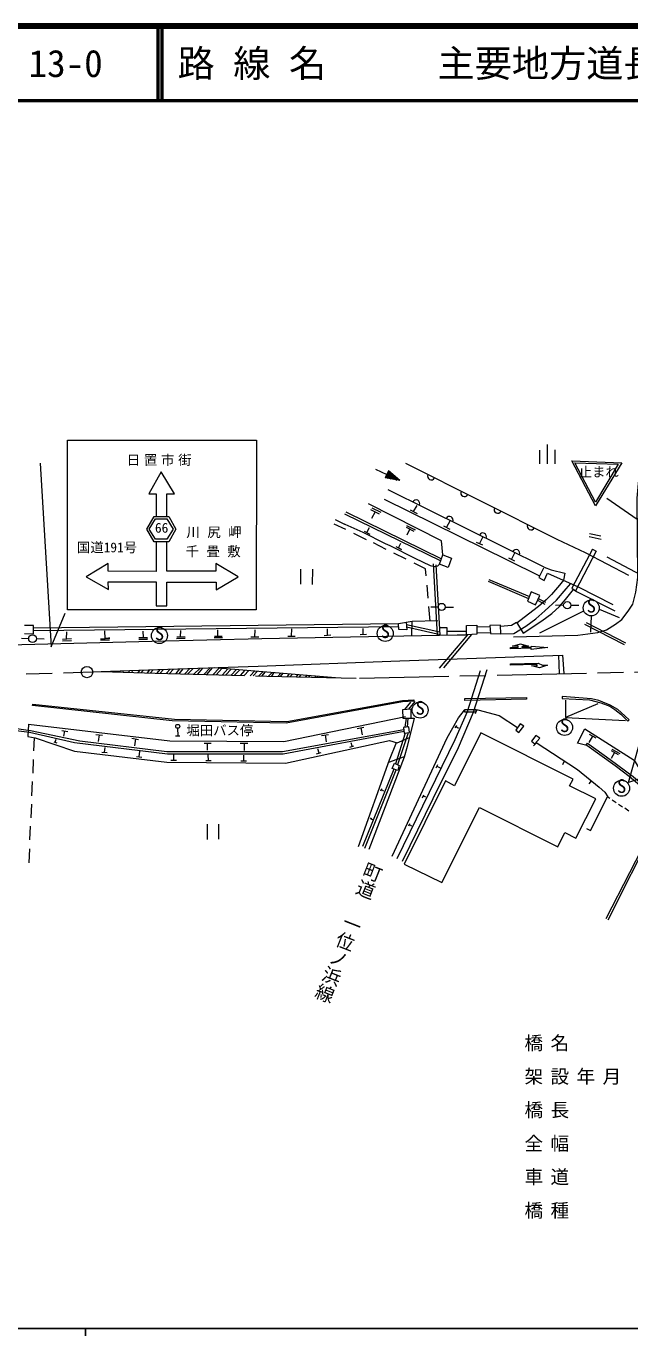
# Model space of a CAD drawing. Units: millimetres, scale not verified. Extents: x 40000 to 680000, y 20000 to 380000.
# Drawn here: x 160026 to 241196, y 204000 to 380000 of the extents above; entities that cross this region are included whole.
import ezdxf
from ezdxf.enums import TextEntityAlignment as Align

# ---------------------------------------------------------------- set-up
doc = ezdxf.new("R2010")
doc.units = ezdxf.units.MM
doc.header["$LTSCALE"] = 1000
doc.linetypes.add('CHAIN', pattern=[18.5, 12, -1.5, 3.5, -1.5])
for name, color, linetype, lineweight in [('M-BGD', 7, 'Continuous', 13), ('M-BMK', 2, 'CHAIN', 13), ('M-STR-HTXT', 7, 'Continuous', 13), ('M-TTL', 2, 'Continuous', 140), ('M-TTL-BAND', 7, 'Continuous', 25), ('M-TTL-LINE', 7, 'Continuous', 50), ('M-TTL-TXT', 7, 'Continuous', 13), ('M-WORK', 1, 'Continuous', 13)]:
    doc.layers.add(name, color=color, linetype=linetype, lineweight=lineweight)
doc.styles.add('@ＭＳ ゴシック', font='')
doc.styles.add('ＭＳ ゴシック', font='')
doc.styles.get('@ＭＳ ゴシック').set_extended_font_data('@MS Gothic')
doc.styles.get('ＭＳ ゴシック').set_extended_font_data('MS Gothic')

msp = doc.modelspace()

# ---------------------------------------------------------------- linework, layer by layer
at = {"layer": 'M-BGD'}
msp.add_circle((168202, 293203), 765, dxfattribs=at)
at = {"layer": 'M-BMK'}
msp.add_lwpolyline([(68628, 292600), (74961, 292345), (87666, 292057), (100926, 291838), (128048, 292024), (170188, 293262), (177363, 293075), (192406, 292652), (204857, 292381), (250486, 293396), (283818, 294124), (301111, 293792), (324988, 293438), (366280, 293372), (412309, 294648), (466039, 295714), (480355, 295601), (492613, 294585), (519321, 291821), (552013, 288643), (565786, 287227), (567045, 286940)], dxfattribs=at)
at = {"layer": 'M-TTL'}
msp.add_line((680000, 380000), (40000, 380000), dxfattribs=at)
at = {"layer": 'M-TTL-BAND'}
for p, q in [((40000, 205000), (579000, 205000)), ((168000, 205000), (168000, 204000))]:
    msp.add_line(p, q, dxfattribs=at)
at = {"layer": 'M-TTL-LINE'}
for p, q in [((177750, 380000), (177750, 370000)), ((178250, 380000), (178250, 370000)), ((40000, 370000), (680000, 370000))]:
    msp.add_line(p, q, dxfattribs=at)
at = {"layer": 'M-WORK'}
for p, q in [((229058, 323039), (229067, 321182)), ((230076, 323802), (230081, 321178)), ((231102, 323045), (231099, 321185)), ((206985, 320490), (208509, 319766)), ((211015, 321268), (231379, 311068)), ((208731, 320234), (208287, 319299)), ((210254, 318938), (208287, 319299)), ((208681, 319227), (208332, 319392)), ((208376, 319486), (209074, 319154)), ((209467, 319082), (208420, 319579)), ((208465, 319673), (209861, 319010)), ((210254, 318938), (208509, 319766)), ((208554, 319860), (209950, 319197)), ((209645, 319456), (208598, 319953)), ((208643, 320047), (209341, 319715)), ((209036, 319975), (208687, 320140)), ((210254, 318938), (208731, 320234)), ((229660, 307308), (208704, 317703)), ((206344, 315048), (207503, 314452)), ((206527, 315291), (207697, 314704)), ((208144, 316431), (224790, 308219)), ((212110, 314766), (212586, 315590)), ((238088, 316587), (248128, 309602)), ((201570, 313694), (202818, 313090)), ((202829, 314466), (215783, 308158)), ((202991, 314721), (215871, 308410)), ((206933, 314745), (206442, 313841)), ((211670, 314998), (212590, 314513)), ((216989, 313473), (216540, 312653)), ((201379, 313128), (202979, 312400)), ((204026, 311877), (205739, 311035)), ((205494, 312148), (206215, 311733)), ((205853, 311941), (206192, 312613)), ((211144, 312686), (212170, 312148)), ((211618, 312437), (211190, 311596)), ((216160, 312867), (217001, 312393)), ((235791, 311838), (237306, 311499)), ((206673, 310605), (208366, 309712)), ((220551, 310658), (221378, 310282)), ((221370, 311271), (220961, 310472)), ((235727, 311420), (237324, 311056)), ((209416, 309226), (211084, 308421)), ((224790, 308219), (229064, 306134)), ((224890, 308563), (225704, 308133)), ((225696, 309159), (225284, 308355)), ((238097, 308705), (243420, 305871)), ((196964, 305034), (196964, 307024)), ((198510, 307024), (198503, 304986)), ((215342, 298154), (214807, 307756)), ((215684, 298160), (215154, 307632)), ((214064, 303123), (213931, 304857)), ((222170, 305403), (227592, 303106)), ((222253, 305657), (227684, 303357)), ((228791, 302862), (229786, 302330)), ((228884, 303070), (229863, 302603)), ((214341, 300042), (214184, 302011)), ((215411, 301942), (214424, 301935)), ((216375, 301944), (217467, 301923)), ((229114, 298462), (235010, 301408)), ((232298, 302172), (231217, 302162)), ((233273, 302182), (234360, 302176)), ((237071, 301639), (239774, 300534)), ((160998, 299138), (210084, 299725)), ((161001, 298792), (210119, 299306)), ((211149, 299584), (215660, 298588)), ((211169, 299294), (215679, 298263)), ((211883, 298087), (211938, 300046)), ((220616, 299287), (222391, 299302)), ((235122, 299650), (240455, 296920)), ((235305, 299846), (240620, 297144)), ((236012, 300744), (235923, 298583)), ((160361, 297678), (159379, 297691)), ((161407, 297692), (162448, 297655)), ((164911, 297625), (166129, 297701)), ((165466, 297660), (165486, 298617)), ((170011, 297519), (171246, 297516)), ((175174, 297850), (176354, 297856)), ((175807, 297854), (175737, 298711)), ((180259, 297712), (181421, 297743)), ((180281, 297944), (181385, 297930)), ((180792, 297938), (180815, 298783)), ((185311, 297861), (186437, 297861)), ((185347, 298020), (186359, 298034)), ((185803, 298026), (185799, 298887)), ((190253, 297922), (191325, 297944)), ((190792, 297933), (190796, 298893)), ((195227, 298028), (196175, 298022)), ((195707, 298025), (195726, 299002)), ((200104, 298119), (200975, 298183)), ((200530, 298150), (200532, 299026)), ((204931, 298267), (205784, 298276)), ((205346, 298271), (205351, 299074)), ((219387, 298208), (215575, 293724)), ((216198, 293748), (219963, 298239)), ((216629, 298703), (219245, 298701)), ((220608, 298453), (222447, 298533)), ((164904, 297400), (166129, 297434)), ((231605, 295467), (231678, 292978)), ((172659, 293197), (172690, 293351)), ((173078, 293187), (173115, 293366)), ((173866, 293166), (173899, 293393)), ((174274, 293155), (174313, 293408)), ((175079, 293135), (175358, 293445)), ((175498, 293124), (175793, 293460)), ((176332, 293102), (176649, 293490)), ((176765, 293091), (177106, 293507)), ((177631, 293068), (178064, 293540)), ((178062, 293055), (178512, 293556)), ((178886, 293032), (179385, 293587)), ((179286, 293021), (179829, 293603)), ((180211, 292995), (180681, 293633)), ((180613, 292984), (181116, 293649)), ((181348, 292963), (182035, 293681)), ((181764, 292951), (182475, 293697)), ((182560, 292929), (183438, 293731)), ((183111, 292913), (183763, 293742)), ((183902, 292891), (184745, 293777)), ((184323, 292879), (185075, 293789)), ((185150, 292856), (185987, 293744)), ((185561, 292845), (186359, 293714)), ((186443, 292820), (187128, 293651)), ((186860, 292808), (187602, 293612)), ((187605, 292787), (188307, 293555)), ((188024, 292775), (188752, 293519)), ((188843, 292752), (189484, 293459)), ((189324, 292739), (189964, 293419)), ((190148, 292715), (190775, 293353)), ((190545, 292704), (191149, 293323)), ((191330, 292682), (191903, 293261)), ((191725, 292671), (192222, 293235)), ((192626, 292647), (193092, 293164)), ((193052, 292638), (193384, 293140)), ((193870, 292620), (194251, 293069)), ((194204, 292613), (194569, 293043)), ((195186, 292591), (195440, 292972)), ((195545, 292584), (195840, 292939)), ((196368, 292566), (196613, 292874)), ((196791, 292556), (196984, 292843)), ((197617, 292538), (197804, 292774)), ((198025, 292530), (198172, 292743)), ((198892, 292511), (198962, 292676)), ((199218, 292504), (199308, 292647)), ((200232, 292481), (200270, 292566)), ((210931, 288156), (211730, 289167)), ((211478, 288195), (212317, 289246)), ((236065, 289624), (232108, 289904)), ((236891, 288921), (232540, 287104)), ((211111, 287025), (210942, 285778)), ((211283, 285815), (211400, 287025)), ((220461, 287613), (220607, 288117)), ((164801, 285349), (165622, 285231)), ((165170, 285296), (165032, 284599)), ((180392, 285640), (180398, 284640)), ((204528, 285604), (205452, 285775)), ((205014, 285694), (205205, 284763)), ((217702, 285716), (217949, 286030)), ((217846, 285899), (218167, 285661)), ((161087, 284378), (161012, 282599)), ((163767, 283815), (164126, 283703)), ((163906, 283772), (164044, 284162)), ((169380, 284822), (170301, 284722)), ((169863, 284770), (169717, 283860)), ((174220, 284325), (175144, 284140)), ((174731, 284222), (174605, 283281)), ((180116, 284640), (180691, 284640)), ((183968, 283653), (184886, 283636)), ((184359, 283646), (184355, 282702)), ((188799, 283640), (189827, 283642)), ((189354, 283641), (189336, 282681)), ((199735, 284668), (200665, 284826)), ((200208, 284748), (200364, 283823)), ((203855, 283222), (203719, 283710)), ((210974, 284996), (209681, 280871)), ((211369, 285045), (209949, 280748)), ((228262, 283270), (228629, 283707)), ((236184, 284608), (235699, 283729)), ((235747, 284864), (236622, 284351)), ((170218, 282457), (170911, 282369)), ((170542, 282416), (170652, 283050)), ((174869, 281860), (175584, 281778)), ((175216, 281821), (175311, 282561)), ((179890, 281350), (179891, 282081)), ((184529, 281325), (184515, 282083)), ((189281, 281262), (189275, 282041)), ((199051, 282197), (199674, 282382)), ((199403, 282302), (199239, 282899)), ((203549, 283126), (204102, 283299)), ((208783, 281070), (210877, 281874)), ((238700, 282658), (239639, 282111)), ((239141, 282401), (238700, 281595)), ((238791, 282849), (239840, 282256)), ((160965, 281466), (160899, 279612)), ((179489, 281349), (180257, 281351)), ((184194, 281321), (184896, 281329)), ((188885, 281260), (189658, 281263)), ((209446, 280172), (205258, 269736)), ((205578, 269549), (209762, 280052)), ((215154, 280338), (215368, 280789)), ((215258, 280557), (215701, 280324)), ((232180, 280798), (232411, 281269)), ((160825, 278494), (160736, 276560)), ((235713, 278182), (236040, 278589)), ((207700, 277233), (207833, 277571)), ((207772, 277416), (208086, 277248)), ((213298, 276316), (213476, 276717)), ((213401, 276548), (213727, 276416)), ((160744, 275468), (160653, 273595)), ((238833, 276045), (239338, 275652)), ((239687, 275462), (240222, 275111)), ((240524, 274949), (241056, 274533)), ((206331, 273419), (206440, 273613)), ((206384, 273513), (206586, 273378)), ((211460, 272536), (211633, 272864)), ((160573, 272489), (160494, 270656)), ((184366, 272745), (184364, 270714)), ((185892, 272744), (185898, 270750)), ((211547, 272700), (211843, 272522)), ((160488, 269445), (160398, 267585))]:
    msp.add_line(p, q, dxfattribs=at)
for points in [[(225551, 297942), (234195, 298165), (236880, 298525), (238078, 298898), (239263, 299620), (240130, 300254), (240992, 301387), (241584, 302347), (242018, 303953), (242261, 305891), (242191, 316572), (242541, 320489), (242948, 323105), (244076, 328803)], [(161891, 321283), (163381, 296594), (165248, 301096)], [(178173, 320127), (176503, 317157), (177500, 317163), (177501, 314097)], [(178955, 314106), (178938, 317167), (179968, 317166), (178173, 320127)], [(216064, 308962), (215851, 310841), (206076, 315805)], [(202479, 313254), (205286, 312008), (208295, 310499)], [(211171, 312877), (212311, 312330), (212224, 312372)], [(106827, 311020), (103338, 299423), (107431, 300073), (112118, 300992), (128485, 301071), (135000, 300563), (148300, 299026), (155922, 296834), (176938, 297365), (191700, 297695), (217978, 298205), (219251, 298201)], [(177506, 310716), (177512, 306738), (171073, 306746), (171073, 307777), (168113, 305983), (171084, 304281), (171072, 305307), (177512, 305307), (177516, 302088), (178953, 302093), (178947, 305302), (185555, 305304), (185566, 304250), (188527, 305985), (185539, 307770), (185539, 306740), (178948, 306746), (178945, 310710)], [(208295, 310499), (208910, 310209), (212308, 308503)], [(209739, 310070), (210483, 309691), (210090, 309891), (210387, 310526)], [(231379, 311068), (235204, 309251), (241008, 306211)], [(212308, 308503), (214368, 307507), (214929, 307407), (215371, 307498), (215617, 307685), (216064, 308962), (217218, 308487), (216771, 307238), (215617, 307685)], [(236168, 309739), (233394, 304460), (234031, 304026), (239165, 301416)], [(236168, 309739), (236691, 309458), (233903, 304113)], [(213808, 306119), (213715, 307063), (212176, 307832)], [(229660, 307308), (230610, 306922), (232460, 306479), (232258, 305551), (231760, 304870), (230652, 303605), (229957, 302898), (228928, 302029)], [(229587, 307158), (228944, 305899), (229696, 305509), (230148, 306501), (234272, 304644), (238896, 302284)], [(227193, 299383), (228545, 300373), (229789, 301450), (231340, 302848), (232647, 304394), (233256, 305102)], [(229379, 300101), (230706, 301055), (231722, 302016), (232547, 302943), (233068, 303636), (233639, 304293)], [(228928, 302029), (227564, 300996), (226009, 299781)], [(159814, 298368), (161005, 298360), (160995, 299467), (159813, 299467)], [(210084, 299725), (211938, 300046), (215359, 300145)], [(211127, 299906), (211196, 298894), (210153, 298903), (210084, 299725)], [(223824, 299382), (225304, 299494), (225942, 299886), (226857, 298436), (229379, 300101)], [(223830, 298357), (225597, 298373), (227193, 299383)], [(170005, 297689), (171279, 297765), (171085, 297754), (170647, 297727), (170625, 298723)], [(175176, 297616), (176352, 297602), (176249, 297603)], [(216642, 298179), (216618, 299135), (215630, 299127)], [(170107, 293259), (177744, 293529), (191199, 294006), (210287, 294712), (232137, 295486), (232307, 292992)], [(185333, 293798), (195680, 292952), (201639, 292451)], [(209892, 268152), (217725, 284160), (219356, 287881), (221118, 293428)], [(221964, 293482), (220147, 287751), (218128, 283017), (214729, 276168), (210594, 267731)], [(232108, 289904), (232109, 289633), (235796, 289472), (237296, 289084), (238490, 288608), (239198, 288156), (239986, 287536), (240920, 286594), (241091, 286762), (240517, 287331), (239588, 288179), (238575, 288757), (237567, 289176), (237045, 289358), (236065, 289624)], [(232537, 289439), (232540, 287104), (240636, 286677)], [(160320, 286188), (179326, 283976), (194657, 283883), (211047, 287227)], [(212219, 287025), (211253, 283219), (210840, 281742), (206087, 269374)], [(209232, 268467), (216647, 284345), (218181, 287061), (218947, 288060)], [(211797, 287025), (211779, 288217), (210611, 288133)], [(210611, 288133), (210692, 287024), (212219, 287025)], [(220517, 288117), (220774, 288118), (223644, 287365), (226106, 285739)], [(118315, 283678), (119064, 283719), (132800, 284238), (152011, 285408), (157809, 285749), (160588, 285351), (167228, 283969), (178948, 282538), (194482, 282532), (210801, 285504)], [(157955, 285426), (160473, 285115), (166543, 283726), (179039, 282195), (194594, 282211), (210835, 285243)], [(160320, 286188), (160238, 284521), (161214, 284357), (166528, 282548), (178925, 281097), (194911, 280936), (208862, 283997), (209897, 283705), (211560, 284429)], [(246485, 274296), (244543, 276262), (241129, 279167), (239237, 280599), (235407, 283349), (234176, 283643), (235168, 285585), (241800, 281343), (243125, 279102), (244218, 278025), (245567, 276538), (245996, 275521)], [(204732, 269762), (208899, 281395), (209832, 283723)], [(228591, 283732), (234181, 280128), (237090, 277719), (237820, 277062), (238230, 276424), (238499, 276246)], [(235312, 283372), (235484, 283647), (238575, 281444), (241625, 279180), (244866, 276383), (247559, 273659), (250847, 270232)], [(244417, 279464), (241002, 278364), (242462, 283400)], [(235385, 272169), (235887, 271907), (238212, 276452)], [(238021, 260064), (244380, 272466), (246485, 274296)], [(238269, 259886), (244517, 272253), (246771, 274069), (250756, 269785)]]:
    msp.add_lwpolyline(points, dxfattribs=at)
for points in [[(165569, 324361), (190975, 324354), (190970, 301584), (165572, 301584)], [(233394, 321571), (240113, 321300), (236602, 315545)], [(233813, 321313), (239622, 321132), (236603, 316053)], [(177233, 314096), (179203, 314108), (180134, 312417), (179219, 310709), (177231, 310717), (176244, 312417)], [(177428, 313781), (178957, 313775), (179796, 312389), (178947, 311067), (177425, 311067), (176563, 312426)], [(227910, 303970), (227445, 302707), (228514, 302244), (229080, 303508)], [(219236, 299477), (220619, 299516), (220607, 298273), (219251, 298201)], [(222378, 299470), (222460, 298366), (223830, 298357), (223824, 299482)], [(225168, 296513), (226204, 296513), (226202, 296661), (225399, 296677), (226515, 297016), (227573, 296678), (226855, 296681), (226696, 296568), (227968, 296585), (227953, 296693), (230153, 296500), (227940, 296244), (227942, 296424), (225171, 296343)], [(225157, 294316), (228891, 294385), (229454, 294139), (230144, 294130), (229064, 293783), (227979, 294039), (228785, 294075), (228536, 294209), (225170, 294133)], [(160910, 288893), (179970, 286850), (195071, 286554), (210629, 289371), (212140, 289480), (212135, 289305), (210650, 289179), (194976, 286352), (179641, 286631), (160897, 288719)], [(218990, 289654), (227292, 289803), (227295, 289551), (218993, 289379)], [(218987, 288146), (218983, 287844), (220520, 287861), (220516, 288135)], [(210767, 285760), (210869, 284983), (211556, 285068), (211460, 285834)], [(226443, 286258), (225866, 285371), (226282, 285064), (226936, 285936)], [(216397, 278586), (210855, 267406), (215913, 264902), (220973, 275019), (231495, 269727), (232452, 271647), (233956, 270881), (236616, 276161), (233099, 277904), (233579, 278807), (221177, 285021), (217637, 277930)], [(227966, 283894), (228439, 283550), (229075, 284308), (228560, 284669)], [(209531, 280940), (210202, 280633), (209987, 279967), (209227, 280256)]]:
    msp.add_lwpolyline(points, close=True, dxfattribs=at)
for centre, radius in [((236007, 301824), 1080), ((215893, 301952), 482), ((232786, 302174), 488), ((208311, 298392), 1080), ((160884, 297700), 523), ((177946, 298105), 1080), ((212996, 288096), 1080), ((180403, 285904), 264), ((232423, 285757), 1080), ((240086, 277585), 1080)]:
    msp.add_circle(centre, radius, dxfattribs=at)
for centre, start, end in [((214491, 319526), 153.39513, 333.39513), ((218962, 317287), 153.39513, 333.39513), ((212463, 315839), 333.61515, 153.61515), ((223432, 315048), 153.39513, 333.39513), ((216942, 313617), 333.61515, 153.61515), ((221422, 311395), 333.61515, 153.61515), ((227903, 312809), 153.39513, 333.39513), ((225901, 309173), 333.61515, 153.61515)]:
    msp.add_arc(centre, 500, start, end, dxfattribs=at)

# ---------------------------------------------------------------- texts
at = {"layer": 'M-STR-HTXT', "char_height": 1833, "attachment_point": 7, "style": 'ＭＳ ゴシック'}
for s, insert in [('\\T1.4;橋名', (227037, 242229)), ('\\T1.4;架設年月', (227037, 237729)), ('\\T1.4;橋長', (227037, 233229)), ('\\T1.4;全幅', (227037, 228729)), ('\\T1.4;車道', (227037, 224229)), ('\\T1.4;橋種', (227037, 219729))]:
    msp.add_mtext(s, dxfattribs=dict(at, insert=insert))
at = {"layer": 'M-TTL-TXT', "style": 'ＭＳ ゴシック'}
for s, p in [('図面コード      13-0', (120380, 375000)), ('路 線 名      主要地方道長門油谷線', (180380, 375000))]:
    msp.add_text(s, height=3666, dxfattribs=at).set_placement(p, align=Align.MIDDLE_LEFT)
at = {"layer": 'M-WORK', "style": 'ＭＳ ゴシック'}
for s, p in [('止まれ', (234315, 319048)), ('66', (177342, 311535)), ('国道191号', (166847, 308901)), ('堀田バス停', (181566, 284313))]:
    msp.add_text(s, height=1320, dxfattribs=at).set_placement(p, align=Align.BOTTOM_LEFT)
for p in [(236015, 300652), (177954, 296934), (208319, 297220), (213004, 286925), (232431, 284585), (240094, 276413)]:
    msp.add_text('S', height=1833, dxfattribs=at).set_placement(p, align=Align.BOTTOM_CENTER)
at = {"layer": 'M-WORK', "style": '@ＭＳ ゴシック'}
msp.add_text('町道\u3000一位ノ浜線', height=1833, rotation=248.502, dxfattribs=at).set_placement((205688, 268020), align=Align.BOTTOM_LEFT)
at = {"layer": 'M-WORK', "char_height": 1320, "attachment_point": 7, "style": 'ＭＳ ゴシック'}
for s, insert in [('\\T1.28;日置市街', (173553, 320899)), ('\\T1.56;川尻岬', (181575, 311186)), ('\\T1.56;千畳敷', (181452, 308616))]:
    msp.add_mtext(s, dxfattribs=dict(at, insert=insert))

doc.saveas('drawing.dxf')
